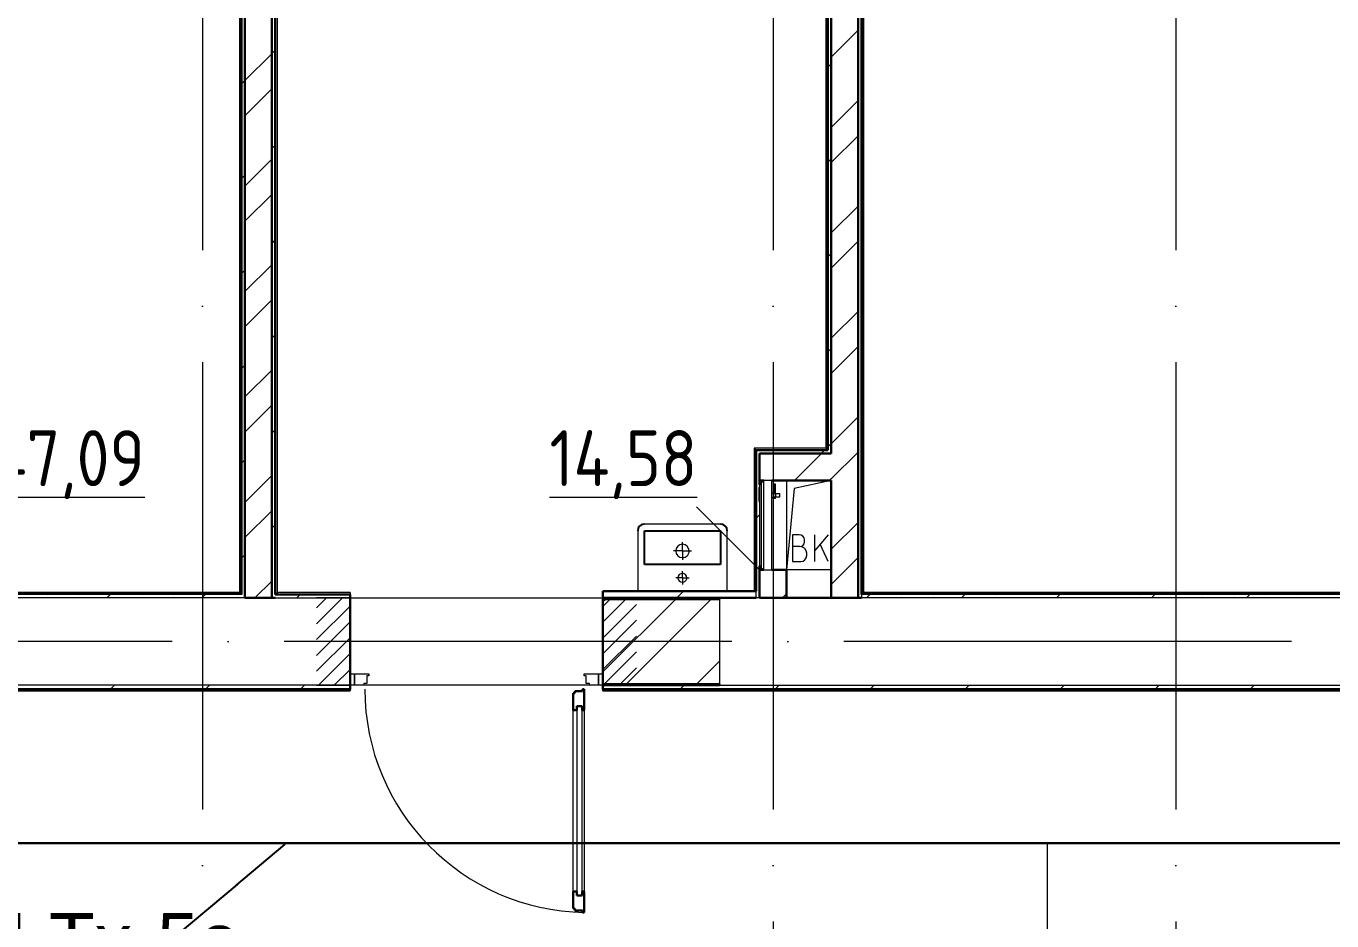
# Model space of a CAD drawing. Header units: millimetres. Extents: x -695119 to 412940, y -249585 to 622758.
# Drawn here: x 293903 to 299737, y 67663 to 71663 of the extents above; entities that cross this region are included whole.
import ezdxf
from ezdxf import colors
from ezdxf.entities.mleader import LeaderData, LeaderLine
from ezdxf.math import Vec2, Vec3

# ---------------------------------------------------------------- set-up
doc = ezdxf.new("R2010")
doc.units = ezdxf.units.MM
doc.linetypes.add('ADSK_Линия сетки', pattern=[25, 20, -2.5, 0, -2.5])
doc.linetypes.add('ADSK_Штриховая_ш2 п1_5', pattern=[4.5, 3, -1.5])
for name, color, linetype, lineweight in [('_СС_КНС-Внешние связи', 250, 'Continuous', 30), ('_Схема', 5, 'Continuous', 30), ('Двери', 8, 'Continuous', 9), ('Марки помещений', 8, 'Continuous', 20), ('Оборудование', 8, 'Continuous', 18), ('Ограждение', 8, 'Continuous', 9), ('Оси', 252, 'Continuous', 9), ('Перекрытие', 252, 'Continuous', 18), ('Стены внутренние', 252, 'Continuous', 18), ('Стены наружные', 252, 'Continuous', 18), ('Стены штриховка', 7, 'Continuous', 9), ('ТХ Текст', 251, 'Continuous', 0)]:
    doc.layers.add(name, color=color, linetype=linetype, lineweight=lineweight)
doc.layers.add('Двери открывание', color=7, linetype='Continuous', lineweight=9, true_color=0xc0c0c0)
doc.layers.add('Узлы', color=7, linetype='Continuous')
doc.styles.add('GOST Common_2', font='', dxfattribs={"width": 0.9, "height": 250})
doc.styles.add('Mipgost_5', font='', dxfattribs={"height": 250})
doc.styles.get('GOST Common_2').set_extended_font_data('GOST type B')
doc.styles.get('Mipgost_5').set_extended_font_data('Mipgost')

# ---------------------------------------------------------------- blocks, each defined once
blk = doc.blocks.new('план 2 этажа')
at = {"layer": 'Двери', "lineweight": 18, "true_color": 0x636466}
h = blk.add_hatch(dxfattribs=at)
h.set_pattern_fill('FP_2', color=251, angle=180, style=0, pattern_type=2)
h.set_pattern_definition([(225, (296040.813, 68911.636), (35.3553, -35.3553), [])])
h.paths.add_polyline_path([(296480.8, 68716.6), (296630.8, 68716.6), (296630.8, 69106.6), (296480.8, 69106.6), (296480.8, 68894.6)])
h.paths.add_polyline_path([(295350.8, 68716.6), (295350.8, 69106.6), (295200.8, 69106.6), (295200.8, 68716.6)])
at = {"color": 251, "lineweight": 18, "true_color": 0x636466}
for p, q in [((297500.8, 69631.6), (297335.2, 69596.2)), ((297335.2, 69596.2), (297300.8, 69231.6)), ((297357.6, 69389.4), (297327.6, 69389.4)), ((297327.6, 69389.4), (297327.6, 69269.4)), ((297487.6, 69389.4), (297427.6, 69317.9)), ((297427.6, 69269.4), (297427.6, 69389.4)), ((297360.9, 69336.1), (297327.6, 69336.1)), ((297380.9, 69356.1), (297380.9, 69366.1)), ((297487.6, 69269.4), (297451.6, 69346.6)), ((297327.6, 69269.4), (297364.3, 69269.4)), ((297390.9, 69296.1), (297390.9, 69306.1)), ((297500.8, 69231.6), (297300.8, 69231.6))]:
    blk.add_line(p, q, dxfattribs=at)
for centre, radius, start, end in [((297357.6, 69366.1), 23.3, 0, 90), ((297360.9, 69356.1), 20, 270, 0), ((297360.9, 69306.1), 30, 0, 90), ((297364.3, 69296.1), 26.7, 270, 0)]:
    blk.add_arc(centre, radius, start, end, dxfattribs=at)
at = {"layer": 'Двери', "color": 251, "linetype": 'ADSK_Штриховая_ш2 п1_5', "true_color": 0x636466}
for p, q in [((295350.8, 69106.6), (295200.8, 69106.6)), ((295350.8, 68716.6), (295350.8, 69106.6)), ((296630.8, 69106.6), (296480.8, 69106.6)), ((296480.8, 69106.6), (296480.8, 68716.6)), ((295200.8, 68716.6), (295350.8, 68716.6)), ((296480.8, 68716.6), (296630.8, 68716.6))]:
    blk.add_line(p, q, dxfattribs=at)
at = {"layer": 'Двери', "color": 251, "true_color": 0x636466}
for p, q in [((295350.8, 68766.6), (295370.8, 68766.6)), ((295350.8, 68716.6), (295350.8, 68766.6)), ((295370.8, 68766.6), (295370.8, 68716.6)), ((295370.8, 68766.6), (295434.8, 68766.6)), ((295370.8, 68716.6), (295370.8, 68766.6)), ((295425.8, 68758.6), (295425.8, 68724.6)), ((295434.8, 68758.6), (295425.8, 68758.6)), ((295434.8, 68766.6), (295434.8, 68758.6)), ((296396.8, 68766.6), (296460.8, 68766.6)), ((296396.8, 68758.6), (296396.8, 68766.6)), ((296405.8, 68758.6), (296396.8, 68758.6)), ((296405.8, 68724.6), (296405.8, 68758.6)), ((296460.8, 68766.6), (296480.8, 68766.6)), ((296460.8, 68716.6), (296460.8, 68766.6)), ((296460.8, 68766.6), (296460.8, 68716.6)), ((296480.8, 68766.6), (296480.8, 68716.6)), ((295370.8, 68716.6), (295350.8, 68716.6)), ((295411.8, 68716.6), (295370.8, 68716.6)), ((295411.8, 68724.6), (295411.8, 68716.6)), ((295425.8, 68724.6), (295411.8, 68724.6)), ((296419.8, 68724.6), (296405.8, 68724.6)), ((296419.8, 68716.6), (296419.8, 68724.6)), ((296460.8, 68716.6), (296419.8, 68716.6)), ((296480.8, 68716.6), (296460.8, 68716.6)), ((296363.8, 68622.6), (296363.8, 67776.6)), ((296387.8, 68622.6), (296363.8, 68622.6)), ((296387.8, 67776.6), (296387.8, 68622.6)), ((296346.8, 67794.6), (296346.8, 68604.6)), ((296396.8, 68604.6), (296396.8, 67794.6)), ((296363.8, 67776.6), (296387.8, 67776.6))]:
    blk.add_line(p, q, dxfattribs=at)
at = {"layer": 'Двери', "color": 251, "lineweight": 30, "true_color": 0x636466}
for p, q in [((296346.8, 68680.6), (296354.8, 68680.6)), ((296346.8, 68604.6), (296346.8, 68680.6)), ((296354.8, 68680.6), (296354.8, 68689.6)), ((296354.8, 68689.6), (296388.8, 68689.6)), ((296388.8, 68698.6), (296396.8, 68698.6)), ((296388.8, 68689.6), (296388.8, 68698.6)), ((296396.8, 68698.6), (296396.8, 68604.6)), ((296363.8, 68604.6), (296363.8, 68622.6)), ((296363.8, 68622.6), (296387.8, 68622.6)), ((296387.8, 68622.6), (296387.8, 68604.6)), ((296346.8, 68604.6), (296363.8, 68604.6)), ((296387.8, 68604.6), (296396.8, 68604.6)), ((296346.8, 67718.6), (296346.8, 67794.6)), ((296346.8, 67794.6), (296363.8, 67794.6)), ((296363.8, 67794.6), (296363.8, 67776.6)), ((296387.8, 67794.6), (296396.8, 67794.6)), ((296387.8, 67776.6), (296387.8, 67794.6)), ((296396.8, 67794.6), (296396.8, 67700.6)), ((296363.8, 67776.6), (296387.8, 67776.6)), ((296354.8, 67718.6), (296346.8, 67718.6)), ((296354.8, 67709.6), (296354.8, 67718.6)), ((296388.8, 67709.6), (296354.8, 67709.6)), ((296388.8, 67700.6), (296388.8, 67709.6)), ((296396.8, 67700.6), (296388.8, 67700.6))]:
    blk.add_line(p, q, dxfattribs=at)
at = {"layer": 'Двери открывание', "color": 251, "true_color": 0x636466}
blk.add_arc((296414.8, 68698.6), 998, 180, 268.96655, dxfattribs=at)
at = {"layer": 'Оборудование', "color": 251, "true_color": 0x636466}
for p, q in [((297180.8, 69603.6), (297178.8, 69603.6)), ((297178.8, 69603.6), (297178.8, 69599.6)), ((297186.3, 69612.6), (297180.8, 69612.6)), ((297180.8, 69612.6), (297180.8, 69250.6)), ((297187.8, 69623.7), (297187.8, 69239.6)), ((297198.5, 69624.6), (297188.8, 69624.6)), ((297198.5, 69630.7), (297198.5, 69232.5)), ((297235.8, 69631.6), (297199.4, 69631.6)), ((297235.8, 69231.6), (297235.8, 69631.6)), ((297251.2, 69615.8), (297246.2, 69615.8)), ((297246.2, 69615.8), (297246.2, 69570)), ((297251.2, 69570), (297251.2, 69615.8)), ((297178.8, 69539.1), (297178.8, 69599.6)), ((297251.7, 69574.8), (297235.8, 69574.8)), ((297235.8, 69555.5), (297251.7, 69555.5)), ((297246.2, 69560.3), (297246.2, 69552.1)), ((297246.2, 69552.1), (297251.2, 69552.1)), ((297251.2, 69552.1), (297251.2, 69560.3)), ((297251.7, 69555.5), (297251.7, 69574.8)), ((297253.7, 69571.3), (297251.7, 69573.2)), ((297251.7, 69557.1), (297253.7, 69559)), ((297271.2, 69571.3), (297253.7, 69571.3)), ((297253.7, 69559), (297253.7, 69571.3)), ((297253.7, 69559), (297271.2, 69559)), ((297271.2, 69559), (297271.2, 69571.3)), ((297180.8, 69231.6), (296898, 69514.5)), ((297178.8, 69539.1), (297178.8, 69535.1)), ((297178.8, 69535.1), (297180.8, 69535.1)), ((297180.8, 69250.6), (297186.3, 69250.6)), ((297188.8, 69238.6), (297198.5, 69238.6)), ((297199.4, 69231.6), (297235.8, 69231.6))]:
    blk.add_line(p, q, dxfattribs=at)
for points, knots in [([(297187.8, 69614.2), (297187.8, 69614), (297187.8, 69613.8), (297187.7, 69613.6), (297187.6, 69613.4), (297187.5, 69613.2), (297187.4, 69613.1), (297187.2, 69612.9), (297187, 69612.8), (297186.9, 69612.7), (297186.6, 69612.7), (297186.4, 69612.6), (297186.3, 69612.6)], [0, 0, 0, 0, 0.166667, 0.25, 0.333333, 0.416667, 0.5, 0.583333, 0.666667, 0.75, 0.833333, 1, 1, 1, 1]), ([(297188.8, 69624.6), (297188.7, 69624.6), (297188.5, 69624.6), (297188.3, 69624.5), (297188.1, 69624.4), (297188, 69624.3), (297187.9, 69624.2), (297187.9, 69624), (297187.8, 69623.9), (297187.8, 69623.8), (297187.8, 69623.7)], [0, 0, 0, 0, 0.166667, 0.333333, 0.458333, 0.583333, 0.666667, 0.75, 0.833333, 1, 1, 1, 1]), ([(297199.4, 69631.6), (297199.3, 69631.6), (297199.2, 69631.6), (297199, 69631.5), (297198.8, 69631.4), (297198.7, 69631.3), (297198.6, 69631.1), (297198.5, 69630.9), (297198.5, 69630.8), (297198.5, 69630.7)], [0, 0, 0, 0, 0.166667, 0.333333, 0.458333, 0.583333, 0.708333, 0.833333, 1, 1, 1, 1]), ([(297186.3, 69250.6), (297186.4, 69250.6), (297186.6, 69250.6), (297186.9, 69250.5), (297187, 69250.4), (297187.2, 69250.3), (297187.4, 69250.2), (297187.5, 69250), (297187.6, 69249.9), (297187.7, 69249.7), (297187.8, 69249.4), (297187.8, 69249.2), (297187.8, 69249.1)], [-1, -1, -1, -1, -0.833333, -0.75, -0.666667, -0.583333, -0.5, -0.416667, -0.333333, -0.25, -0.166667, 0, 0, 0, 0]), ([(297187.8, 69239.6), (297187.8, 69239.5), (297187.8, 69239.4), (297187.9, 69239.2), (297187.9, 69239.1), (297188, 69239), (297188.1, 69238.9), (297188.3, 69238.7), (297188.5, 69238.7), (297188.7, 69238.6), (297188.8, 69238.6)], [-1, -1, -1, -1, -0.833333, -0.75, -0.666667, -0.583333, -0.458333, -0.333333, -0.166667, 0, 0, 0, 0]), ([(297198.5, 69232.5), (297198.5, 69232.5), (297198.5, 69232.3), (297198.6, 69232.2), (297198.7, 69232), (297198.8, 69231.9), (297199, 69231.7), (297199.2, 69231.7), (297199.3, 69231.6), (297199.4, 69231.6)], [-1, -1, -1, -1, -0.833333, -0.75, -0.583333, -0.458333, -0.333333, -0.166667, 0, 0, 0, 0])]:
    blk.add_open_spline(points, degree=3, knots=knots, dxfattribs=at)
at = {"layer": 'Ограждение', "color": 251, "true_color": 0x636466}
for p, q in [((294856.1, 74911.6), (294856.1, 69131.6)), ((295026.1, 69131.6), (295026.1, 74911.6)), ((297475.8, 74911.6), (297475.8, 69776.6)), ((297645.8, 69131.6), (297645.8, 74911.6)), ((297475.8, 69776.6), (297155.8, 69776.6)), ((297155.8, 69776.6), (297165.8, 69766.6)), ((297155.8, 69776.6), (297155.8, 69136.6)), ((297475.8, 69776.6), (297485.8, 69766.6)), ((294856.1, 69131.6), (289095.8, 69131.6)), ((294856.1, 69131.6), (294861.1, 69126.6)), ((295016.1, 69121.6), (295026.1, 69131.6)), ((295350.8, 69131.6), (295026.1, 69131.6)), ((295350.8, 69131.6), (295350.8, 69121.6)), ((297640.8, 69126.6), (297645.8, 69131.6)), ((303185.8, 69131.6), (297645.8, 69131.6)), ((289105.8, 68691.6), (295350.8, 68691.6)), ((295350.8, 68696.6), (295350.8, 68691.6)), ((296480.8, 68691.6), (296480.8, 68696.6)), ((296480.8, 68691.6), (301485.8, 68691.6))]:
    blk.add_line(p, q, dxfattribs=at)
at = {"layer": 'Оси', "color": 251, "linetype": 'ADSK_Линия сетки', "ltscale": 100, "true_color": 0x636466}
for p, q in [((294690.8, 112662.3), (294690.8, 46685.5)), ((297240.8, 112662.3), (297240.8, 46685.5)), ((299040.8, 112662.3), (299040.8, 46685.5)), ((332058.1, 68911.6), (255080.8, 68911.6))]:
    blk.add_line(p, q, dxfattribs=at)
at = {"layer": 'Перекрытие', "color": 251, "ltscale": 100, "true_color": 0x636466}
for p, q in [((297500.8, 69231.6), (297300.8, 69231.6)), ((296480.8, 69101.6), (296480.8, 69106.6))]:
    blk.add_line(p, q, dxfattribs=at)
at = {"layer": 'Стены внутренние', "color": 251, "true_color": 0x636466}
for p, q in [((294881.1, 69106.6), (291585.8, 69106.6)), ((295016.1, 69106.6), (296480.8, 69106.6)), ((297000.8, 69101.6), (297000.8, 68721.6)), ((297180.8, 69106.6), (297165.8, 69106.6)), ((304995.8, 69106.6), (297635.8, 69106.6)), ((296419.8, 68716.6), (295411.8, 68716.6)), ((296916.9, 68716.6), (296480.8, 68716.6)), ((297000.8, 68716.6), (301475.8, 68716.6))]:
    blk.add_line(p, q, dxfattribs=at)
at = {"layer": 'Стены внутренние', "color": 251, "lineweight": 30, "true_color": 0x636466}
for p, q in [((295350.8, 68716.6), (295350.8, 69106.6)), ((297000.8, 69106.6), (297000.8, 69101.6)), ((297500.8, 69106.6), (297300.8, 69106.6)), ((297000.8, 68721.6), (297000.8, 68716.6))]:
    blk.add_line(p, q, dxfattribs=at)
at = {"layer": 'Стены наружные', "color": 251, "lineweight": 30, "true_color": 0x636466}
for p, q in [((294861.1, 74926.6), (294861.1, 69126.6)), ((294866.1, 74931.6), (294866.1, 69121.6)), ((294881.1, 74936.6), (294881.1, 69106.6)), ((295001.1, 69106.6), (295001.1, 74936.6)), ((295016.1, 69121.6), (295016.1, 74931.6)), ((297485.8, 74931.6), (297485.8, 69766.6)), ((297500.8, 74936.6), (297500.8, 69751.6)), ((297620.8, 74936.6), (297620.8, 69106.6)), ((297635.8, 69121.6), (297635.8, 74931.6)), ((297640.8, 69126.6), (297640.8, 74926.6)), ((297165.8, 69766.6), (297165.8, 69136.6)), ((297485.8, 69766.6), (297165.8, 69766.6)), ((297500.8, 69751.6), (297180.8, 69751.6)), ((297180.8, 69612.6), (297180.8, 69751.6)), ((297180.8, 69631.6), (297199.2, 69631.6)), ((297235.8, 69631.6), (297500.8, 69631.6)), ((297500.8, 69631.6), (297500.8, 69106.6)), ((297180.8, 69106.6), (297180.8, 69250.6)), ((297199.2, 69231.6), (297180.8, 69231.6)), ((297300.8, 69231.6), (297235.8, 69231.6)), ((297300.8, 69106.6), (297300.8, 69231.6)), ((297165.8, 69136.6), (296480.8, 69136.6)), ((296480.8, 69136.6), (296480.8, 69106.6)), ((294861.1, 69126.6), (289095.8, 69126.6)), ((294881.1, 69106.6), (295016.1, 69106.6)), ((295350.8, 69121.6), (295016.1, 69121.6)), ((295350.8, 69106.6), (295350.8, 69121.6)), ((296480.8, 69106.6), (297165.8, 69106.6)), ((297000.8, 69101.6), (296480.8, 69101.6)), ((296480.8, 69101.6), (296480.8, 68721.6)), ((297180.8, 69106.6), (297300.8, 69106.6)), ((297500.8, 69106.6), (297635.8, 69106.6)), ((303185.8, 69126.6), (297640.8, 69126.6)), ((289095.8, 68696.6), (295350.8, 68696.6)), ((295350.8, 68696.6), (295350.8, 68716.6)), ((296480.8, 68721.6), (297000.8, 68721.6)), ((297000.8, 68716.6), (296480.8, 68716.6)), ((296480.8, 68716.6), (296480.8, 68696.6)), ((296480.8, 68696.6), (301460.8, 68696.6))]:
    blk.add_line(p, q, dxfattribs=at)
at = {"layer": 'Стены наружные', "color": 251, "linetype": 'Continuous', "lineweight": 9, "true_color": 0x636466}
for p, q in [((297500.8, 71524.6), (297620.8, 71644.6)), ((294861.1, 71612.6), (294866.1, 71617.6)), ((297635.8, 71629.5), (297640.8, 71634.5)), ((294861.1, 71541.9), (294866.1, 71546.9)), ((294881.1, 71419.4), (295001.1, 71539.4)), ((295001.1, 71540.4), (295016.1, 71555.4)), ((297635.8, 71558.8), (297640.8, 71563.8)), ((294861.1, 71471.2), (294866.1, 71476.2)), ((297485.8, 71479.5), (297500.8, 71494.5)), ((297635.8, 71488.1), (297640.8, 71493.1)), ((294866.1, 71405.4), (294881.1, 71420.4)), ((297635.8, 71417.4), (297640.8, 71422.4)), ((294861.1, 71400.4), (294866.1, 71405.4)), ((294881.1, 71262.2), (295001.1, 71382.2)), ((294861.1, 71329.7), (294866.1, 71334.7)), ((297500.8, 71210.3), (297620.8, 71330.3)), ((297635.8, 71346.7), (297640.8, 71351.7)), ((294861.1, 71259), (294866.1, 71264)), ((297635.8, 71276), (297640.8, 71281)), ((294861.1, 71188.3), (294866.1, 71193.3)), ((297635.8, 71205.3), (297640.8, 71210.3)), ((294861.1, 71117.6), (294866.1, 71122.6)), ((295001.1, 71116.2), (295016.1, 71131.2)), ((297500.8, 71053.1), (297620.8, 71173.1)), ((297635.8, 71134.5), (297640.8, 71139.5)), ((294881.1, 70947.9), (295001.1, 71067.9)), ((297485.8, 71055.3), (297500.8, 71070.3)), ((297635.8, 71063.8), (297640.8, 71068.8)), ((294861.1, 71046.9), (294866.1, 71051.9)), ((294861.1, 70976.2), (294866.1, 70981.2)), ((294866.1, 70981.2), (294881.1, 70996.2)), ((297635.8, 70993.1), (297640.8, 70998.1)), ((294861.1, 70905.5), (294866.1, 70910.5)), ((294881.1, 70790.8), (295001.1, 70910.8)), ((297635.8, 70922.4), (297640.8, 70927.4)), ((294861.1, 70834.8), (294866.1, 70839.8)), ((297500.8, 70738.8), (297620.8, 70858.8)), ((297635.8, 70851.7), (297640.8, 70856.7)), ((294861.1, 70764), (294866.1, 70769)), ((297635.8, 70781), (297640.8, 70786)), ((297635.8, 70710.3), (297640.8, 70715.3)), ((294861.1, 70693.3), (294866.1, 70698.3)), ((295001.1, 70691.9), (295016.1, 70706.9)), ((297500.8, 70581.6), (297620.8, 70701.6)), ((294861.1, 70622.6), (294866.1, 70627.6)), ((294881.1, 70476.5), (295001.1, 70596.5)), ((297485.8, 70631), (297500.8, 70646)), ((297635.8, 70639.6), (297640.8, 70644.6)), ((294861.1, 70551.9), (294866.1, 70556.9)), ((294866.1, 70556.9), (294881.1, 70571.9)), ((297635.8, 70568.9), (297640.8, 70573.9)), ((294861.1, 70481.2), (294866.1, 70486.2)), ((297635.8, 70498.2), (297640.8, 70503.2)), ((294881.1, 70319.3), (295001.1, 70439.3)), ((297635.8, 70427.4), (297640.8, 70432.4)), ((294861.1, 70410.5), (294866.1, 70415.5)), ((297500.8, 70267.3), (297620.8, 70387.3)), ((297635.8, 70356.7), (297640.8, 70361.7)), ((294861.1, 70339.8), (294866.1, 70344.8)), ((294861.1, 70269.1), (294866.1, 70274.1)), ((295001.1, 70267.7), (295016.1, 70282.7)), ((297635.8, 70286), (297640.8, 70291)), ((294861.1, 70198.4), (294866.1, 70203.4)), ((297485.8, 70206.7), (297500.8, 70221.7)), ((297500.8, 70110.2), (297620.8, 70230.2)), ((297635.8, 70215.3), (297640.8, 70220.3)), ((294861.1, 70127.7), (294866.1, 70132.7)), ((294866.1, 70132.7), (294881.1, 70147.7)), ((297635.8, 70144.6), (297640.8, 70149.6)), ((294881.1, 70005), (295001.1, 70125)), ((297635.8, 70073.9), (297640.8, 70078.9)), ((294861.1, 70056.9), (294866.1, 70061.9)), ((294861.1, 69986.2), (294866.1, 69991.2)), ((294881.1, 69847.8), (295001.1, 69967.8)), ((297635.8, 70003.2), (297640.8, 70008.2)), ((294861.1, 69915.5), (294866.1, 69920.5)), ((297500.8, 69795.9), (297620.8, 69915.9)), ((297635.8, 69932.5), (297640.8, 69937.5)), ((294861.1, 69844.8), (294866.1, 69849.8)), ((295001.1, 69843.4), (295016.1, 69858.4)), ((297635.8, 69861.8), (297640.8, 69866.8)), ((294861.1, 69774.1), (294866.1, 69779.1)), ((297485.8, 69782.5), (297500.8, 69797.5)), ((297635.8, 69791), (297640.8, 69796)), ((294866.1, 69708.4), (294881.1, 69723.4)), ((297336.6, 69631.6), (297456.6, 69751.6)), ((297455, 69751.6), (297470, 69766.6)), ((297500.8, 69638.7), (297620.8, 69758.7)), ((297635.8, 69720.3), (297640.8, 69725.3)), ((294861.1, 69703.4), (294866.1, 69708.4)), ((294861.1, 69632.7), (294866.1, 69637.7)), ((294881.1, 69533.5), (295001.1, 69653.5)), ((297493.7, 69631.6), (297500.8, 69638.7)), ((297635.8, 69649.6), (297640.8, 69654.6)), ((294861.1, 69562), (294866.1, 69567)), ((297635.8, 69578.9), (297640.8, 69583.9)), ((294861.1, 69491.3), (294866.1, 69496.3)), ((294881.1, 69376.4), (295001.1, 69496.4)), ((297635.8, 69508.2), (297640.8, 69513.2)), ((295001.1, 69419.1), (295016.1, 69434.1)), ((297165.8, 69462.5), (297180.8, 69477.5)), ((297500.8, 69324.4), (297620.8, 69444.4)), ((297635.8, 69437.5), (297640.8, 69442.5)), ((294861.1, 69420.5), (294866.1, 69425.5)), ((297635.8, 69366.8), (297640.8, 69371.8)), ((294861.1, 69349.8), (294866.1, 69354.8)), ((294861.1, 69279.1), (294866.1, 69284.1)), ((294866.1, 69284.1), (294881.1, 69299.1)), ((297500.8, 69167.3), (297620.8, 69287.3)), ((297635.8, 69296.1), (297640.8, 69301.1)), ((294861.1, 69208.4), (294866.1, 69213.4)), ((297635.8, 69225.4), (297640.8, 69230.4)), ((294861.1, 69137.7), (294866.1, 69142.7)), ((294925.7, 69106.6), (295001.1, 69182.1)), ((296810, 69106.6), (296840, 69136.6)), ((297635.8, 69154.7), (297640.8, 69159.7)), ((293925.8, 69121.6), (293930.8, 69126.6)), ((293996.6, 69121.6), (294001.6, 69126.6)), ((294067.3, 69121.6), (294072.3, 69126.6)), ((294138, 69121.6), (294143, 69126.6)), ((294208.7, 69121.6), (294213.7, 69126.6)), ((294264.4, 69106.6), (294279.4, 69121.6)), ((294279.4, 69121.6), (294284.4, 69126.6)), ((294350.1, 69121.6), (294355.1, 69126.6)), ((294420.8, 69121.6), (294425.8, 69126.6)), ((294491.5, 69121.6), (294496.5, 69126.6)), ((294562.2, 69121.6), (294567.2, 69126.6)), ((294633, 69121.6), (294638, 69126.6)), ((294688.7, 69106.6), (294703.7, 69121.6)), ((294703.7, 69121.6), (294708.7, 69126.6)), ((294774.4, 69121.6), (294779.4, 69126.6)), ((294845.1, 69121.6), (294850.1, 69126.6)), ((295112.9, 69106.6), (295127.9, 69121.6)), ((296480.8, 68775.9), (296806.6, 69101.6)), ((296480.8, 69090.2), (296492.3, 69101.6)), ((296583.7, 68721.6), (296963.7, 69101.6)), ((297283, 69106.6), (297300.8, 69124.4)), ((297658.5, 69106.6), (297673.5, 69121.6)), ((297673.5, 69121.6), (297678.5, 69126.6)), ((297744.2, 69121.6), (297749.2, 69126.6)), ((297814.9, 69121.6), (297819.9, 69126.6)), ((297885.6, 69121.6), (297890.6, 69126.6)), ((297956.4, 69121.6), (297961.4, 69126.6)), ((298027.1, 69121.6), (298032.1, 69126.6)), ((298082.8, 69106.6), (298097.8, 69121.6)), ((298097.8, 69121.6), (298102.8, 69126.6)), ((298168.5, 69121.6), (298173.5, 69126.6)), ((298239.2, 69121.6), (298244.2, 69126.6)), ((298309.9, 69121.6), (298314.9, 69126.6)), ((298380.6, 69121.6), (298385.6, 69126.6)), ((298451.3, 69121.6), (298456.3, 69126.6)), ((298507, 69106.6), (298522, 69121.6)), ((298522, 69121.6), (298527, 69126.6)), ((298592.7, 69121.6), (298597.7, 69126.6)), ((298663.5, 69121.6), (298668.5, 69126.6)), ((298734.2, 69121.6), (298739.2, 69126.6)), ((298804.9, 69121.6), (298809.9, 69126.6)), ((298875.6, 69121.6), (298880.6, 69126.6)), ((298931.3, 69106.6), (298946.3, 69121.6)), ((298946.3, 69121.6), (298951.3, 69126.6)), ((299017, 69121.6), (299022, 69126.6)), ((299087.7, 69121.6), (299092.7, 69126.6)), ((299158.4, 69121.6), (299163.4, 69126.6)), ((299229.1, 69121.6), (299234.1, 69126.6)), ((299299.9, 69121.6), (299304.9, 69126.6)), ((299355.6, 69106.6), (299370.6, 69121.6)), ((299370.6, 69121.6), (299375.6, 69126.6)), ((299441.3, 69121.6), (299446.3, 69126.6)), ((299512, 69121.6), (299517, 69126.6)), ((299582.7, 69121.6), (299587.7, 69126.6)), ((299653.4, 69121.6), (299658.4, 69126.6)), ((299724.1, 69121.6), (299729.1, 69126.6)), ((296898, 68721.6), (297000.8, 68824.4)), ((293925.1, 68696.6), (293930.1, 68701.6)), ((293995.8, 68696.6), (294000.8, 68701.6)), ((294066.5, 68696.6), (294071.5, 68701.6)), ((294137.2, 68696.6), (294142.2, 68701.6)), ((294208, 68696.6), (294213, 68701.6)), ((294278.7, 68696.6), (294283.7, 68701.6)), ((294283.7, 68701.6), (294298.7, 68716.6)), ((294349.4, 68696.6), (294354.4, 68701.6)), ((294420.1, 68696.6), (294425.1, 68701.6)), ((294490.8, 68696.6), (294495.8, 68701.6)), ((294561.5, 68696.6), (294566.5, 68701.6)), ((294632.2, 68696.6), (294637.2, 68701.6)), ((294702.9, 68696.6), (294707.9, 68701.6)), ((294707.9, 68701.6), (294722.9, 68716.6)), ((294773.6, 68696.6), (294778.6, 68701.6)), ((294844.3, 68696.6), (294849.3, 68701.6)), ((294915.1, 68696.6), (294920.1, 68701.6)), ((294985.8, 68696.6), (294990.8, 68701.6)), ((295056.5, 68696.6), (295061.5, 68701.6)), ((295127.2, 68696.6), (295132.2, 68701.6)), ((295132.2, 68701.6), (295147.2, 68716.6)), ((295197.9, 68696.6), (295202.9, 68701.6)), ((295268.6, 68696.6), (295273.6, 68701.6)), ((295339.3, 68696.6), (295344.3, 68701.6)), ((296541.4, 68696.6), (296546.4, 68701.6)), ((296612.1, 68696.6), (296617.1, 68701.6)), ((296682.8, 68696.6), (296687.8, 68701.6)), ((296753.5, 68696.6), (296758.5, 68701.6)), ((296824.2, 68696.6), (296829.2, 68701.6)), ((296829.2, 68701.6), (296844.2, 68716.6)), ((296895, 68696.6), (296900, 68701.6)), ((296965.7, 68696.6), (296970.7, 68701.6)), ((297036.4, 68696.6), (297041.4, 68701.6)), ((297107.1, 68696.6), (297112.1, 68701.6)), ((297177.8, 68696.6), (297182.8, 68701.6)), ((297248.5, 68696.6), (297253.5, 68701.6)), ((297253.5, 68701.6), (297268.5, 68716.6)), ((297319.2, 68696.6), (297324.2, 68701.6)), ((297389.9, 68696.6), (297394.9, 68701.6)), ((297460.6, 68696.6), (297465.6, 68701.6)), ((297531.4, 68696.6), (297536.4, 68701.6)), ((297602.1, 68696.6), (297607.1, 68701.6)), ((297672.8, 68696.6), (297677.8, 68701.6)), ((297677.8, 68701.6), (297692.8, 68716.6)), ((297743.5, 68696.6), (297748.5, 68701.6)), ((297814.2, 68696.6), (297819.2, 68701.6)), ((297884.9, 68696.6), (297889.9, 68701.6)), ((297955.6, 68696.6), (297960.6, 68701.6)), ((298026.3, 68696.6), (298031.3, 68701.6)), ((298097, 68696.6), (298102, 68701.6)), ((298102, 68701.6), (298117, 68716.6)), ((298167.7, 68696.6), (298172.7, 68701.6)), ((298238.5, 68696.6), (298243.5, 68701.6)), ((298309.2, 68696.6), (298314.2, 68701.6)), ((298379.9, 68696.6), (298384.9, 68701.6)), ((298450.6, 68696.6), (298455.6, 68701.6)), ((298521.3, 68696.6), (298526.3, 68701.6)), ((298526.3, 68701.6), (298541.3, 68716.6)), ((298592, 68696.6), (298597, 68701.6)), ((298662.7, 68696.6), (298667.7, 68701.6)), ((298733.4, 68696.6), (298738.4, 68701.6)), ((298804.1, 68696.6), (298809.1, 68701.6)), ((298874.9, 68696.6), (298879.9, 68701.6)), ((298945.6, 68696.6), (298950.6, 68701.6)), ((298950.6, 68701.6), (298965.6, 68716.6)), ((299016.3, 68696.6), (299021.3, 68701.6)), ((299087, 68696.6), (299092, 68701.6)), ((299157.7, 68696.6), (299162.7, 68701.6)), ((299228.4, 68696.6), (299233.4, 68701.6)), ((299299.1, 68696.6), (299304.1, 68701.6)), ((299369.8, 68696.6), (299374.8, 68701.6)), ((299374.8, 68701.6), (299389.8, 68716.6)), ((299440.5, 68696.6), (299445.5, 68701.6)), ((299511.3, 68696.6), (299516.3, 68701.6)), ((299582, 68696.6), (299587, 68701.6)), ((299652.7, 68696.6), (299657.7, 68701.6)), ((299723.4, 68696.6), (299728.4, 68701.6))]:
    blk.add_line(p, q, dxfattribs=at)
at = {"layer": 'Стены наружные', "color": 251, "true_color": 0x636466}
for p, q in [((297300.8, 69631.6), (297300.8, 69231.6)), ((295350.8, 68716.6), (291585.8, 68716.6))]:
    blk.add_line(p, q, dxfattribs=at)
at = {"layer": 'Стены штриховка', "color": 251, "true_color": 0x636466}
for p, q in [((297165.8, 69106.6), (297165.8, 69136.6)), ((294866.1, 69121.6), (289095.8, 69121.6)), ((303185.8, 69121.6), (297635.8, 69121.6)), ((297635.8, 69121.6), (297635.8, 69106.6)), ((289095.8, 68701.6), (295350.8, 68701.6)), ((296480.8, 68701.6), (301460.8, 68701.6))]:
    blk.add_line(p, q, dxfattribs=at)
at = {"layer": 'Узлы', "color": 251, "lineweight": 9, "true_color": 0x636466}
for p, q in [((296835.8, 69436.6), (296665.8, 69436.6)), ((297005.8, 69436.6), (296835.8, 69436.6)), ((296635.8, 69406.6), (296635.8, 69136.6)), ((297035.8, 69136.6), (297035.8, 69406.6)), ((296835.8, 69316.6), (296795.8, 69316.6)), ((296835.8, 69316.6), (296835.8, 69356.6)), ((296835.8, 69316.6), (296835.8, 69276.6)), ((296835.8, 69316.6), (296875.8, 69316.6)), ((296835.8, 69196.6), (296805.8, 69196.6)), ((296835.8, 69196.6), (296835.8, 69226.6)), ((296835.8, 69196.6), (296835.8, 69166.6)), ((296835.8, 69196.6), (296865.8, 69196.6))]:
    blk.add_line(p, q, dxfattribs=at)
at = {"layer": 'Узлы', "color": 251, "true_color": 0x636466}
for p, q in [((296665.8, 69255.7), (296665.8, 69406.6)), ((296665.8, 69406.6), (297005.8, 69406.6)), ((297005.8, 69406.6), (297005.8, 69255.7)), ((297005.8, 69255.7), (296665.8, 69255.7))]:
    blk.add_line(p, q, dxfattribs=at)
for centre, start, end in [((296665.8, 69406.6), 90, 180), ((297005.8, 69406.6), 0, 90)]:
    blk.add_arc(centre, 30, start, end, dxfattribs=at)
at = {"layer": 'Узлы', "color": 251, "lineweight": 9, "true_color": 0x636466}
for centre, radius, start, end in [((296835.8, 69316.6), 30, 90, 180), ((296835.8, 69316.6), 30, 180, 270), ((296835.8, 69316.6), 30, 0, 90), ((296835.8, 69316.6), 30, 270, 0.00772), ((296835.8, 69196.6), 20, 90, 180), ((296835.8, 69196.6), 20, 180, 270), ((296835.8, 69196.6), 20, 0, 90), ((296835.8, 69196.6), 20, 270, 0.01158)]:
    blk.add_arc(centre, radius, start, end, dxfattribs=at)
at = {"layer": 'Марки помещений', "color": 251, "true_color": 0x636466, "style": 'GOST Common_2', "width": 0.9}
for s, p in [('%%U47,09', (293744.3, 69606.5)), ('%%U14,58', (296241.4, 69606.5))]:
    blk.add_text(s, height=250, dxfattribs=at).set_placement(p)
blk = doc.blocks.new('план Новый корпус (не печатать) 2$0$_Dot')
at = {"color": 251, "linetype": 'ByBlock', "lineweight": -2}
blk.add_line((-0.5, 0), (-1, 0), dxfattribs=at)
at = {"color": 251, "linetype": 'ByBlock', "const_width": 0.5}
blk.add_lwpolyline([(-0.25, 0, 1), (0.25, 0, 1)], format="xyb", close=True, dxfattribs=at)

msp = doc.modelspace()

# ---------------------------------------------------------------- linework, layer by layer
at = {"layer": '_СС_КНС-Внешние связи', "lineweight": 0}
msp.add_lwpolyline([(298465.954, 67202.03), (298466.424, 68009.924)], dxfattribs=at)
at = {"layer": '_Схема', "color": 5}
msp.add_line((290321.21, 68009.924), (308544.543, 68009.924), dxfattribs=at)

# ---------------------------------------------------------------- block references
msp.add_blockref('план 2 этажа', (0, 0))

# ---------------------------------------------------------------- next in the draw order: leaders
at = {"layer": 'ТХ Текст', "color": 251, "ltscale": 100}
ml = msp.add_multileader_mtext('Standard', dxfattribs=at)
ml.set_content('{\\C256;КВПнг(А)-LSLTx-5е}', color=251, style='Mipgost_5')
ml.set_leader_properties(color=251)
ml.set_arrow_properties(name='план Новый корпус (не печатать) 2$0$_Dot')
ml.build(insert=Vec2(0, 0))
ml.multileader.update_dxf_attribs({"text_left_attachment_type": 6, "text_right_attachment_type": 6, "dogleg_length": 103.837, "arrow_head_size": 10})
ctx = ml.context
ctx.base_point, ctx.char_height, ctx.arrow_head_size, ctx.landing_gap_size, ctx.plane_origin = Vec3(291889.002, 67398.12), 250, 10, 0.09, Vec3(316536.942, 94568.812)
ctx.left_attachment, ctx.right_attachment = 6, 6
notes = []
notes.append((ctx, [(1, (1, 1, 0), (294336.055, 67398.12), (-1, 0), 103.837, [(3, [(295064.762, 68009.924)], 0, [])])]))
ctx.mtext.insert, ctx.mtext.flow_direction = Vec3(291889.092, 67698.12), 5
ctx.mtext.has_bg_fill, ctx.mtext.bg_color, ctx.mtext.bg_scale_factor, ctx.mtext.bg_transparency, ctx.mtext.use_window_bg_color = 1, -1027028792, 1.5, 0, 1
for ctx, leaders in notes:
    for number, flags, end, landing, length, lines in leaders:
        leader = LeaderData()
        leader.index, (leader.has_last_leader_line, leader.has_dogleg_vector, leader.attachment_direction) = number, flags
        leader.last_leader_point, leader.dogleg_vector, leader.dogleg_length = Vec3(end), Vec3(landing), length
        for number, points, colour, breaks in lines:
            line = LeaderLine()
            line.index, line.vertices, line.color, line.breaks = number, Vec3.list(points), colors.encode_raw_color(colour), breaks
            leader.lines.append(line)
        ctx.leaders.append(leader)

doc.saveas('drawing.dxf')
